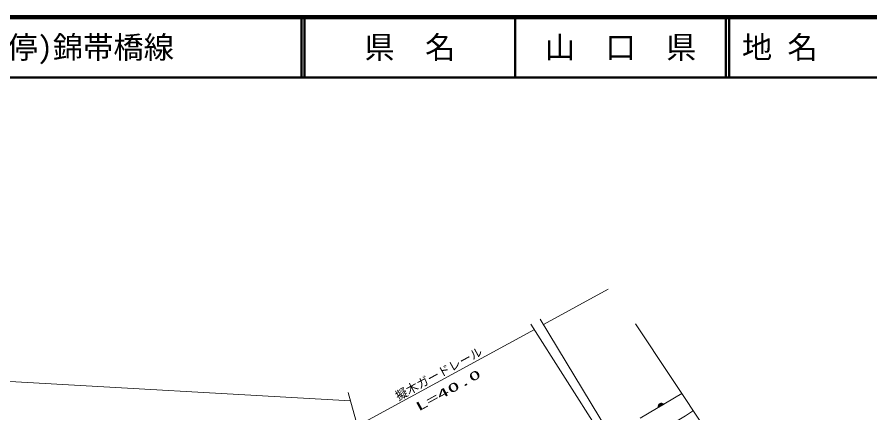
# Model space of a CAD drawing. Units: millimetres, scale not verified. Extents: x 65164 to 705164, y -267 to 359733.
# Drawn here: x 276012 to 416654, y 294359 to 359733 of the extents above; entities that cross this region are included whole.
import ezdxf
from ezdxf.enums import TextEntityAlignment as Align

# ---------------------------------------------------------------- set-up
doc = ezdxf.new("R2010")
doc.units = ezdxf.units.MM
doc.header["$LTSCALE"] = 1000
for name, color, linetype, lineweight in [('M-TTL', 2, 'Continuous', 140), ('M-TTL-LINE', 7, 'Continuous', 50), ('S-BGD', 7, 'Continuous', 13), ('S-BGD-HTXT', 6, 'Continuous', 13)]:
    doc.layers.add(name, color=color, linetype=linetype, lineweight=lineweight)
doc.layers.add('M-TTL-TXT', color=7, linetype='Continuous')
doc.styles.add('ＭＳ ゴシック', font='')
doc.styles.get('ＭＳ ゴシック').set_extended_font_data('MS Gothic')

msp = doc.modelspace()

# ---------------------------------------------------------------- linework, layer by layer
at = {"layer": 'M-TTL'}
msp.add_line((705164, 359733), (65164, 359733), dxfattribs=at)
at = {"layer": 'M-TTL-LINE'}
for p, q in [((322914, 359733), (322914, 349733)), ((323414, 359733), (323414, 349733)), ((358164, 359733), (358164, 349733)), ((392914, 359733), (392914, 349733)), ((393414, 359733), (393414, 349733)), ((65164, 349733), (705164, 349733))]:
    msp.add_line(p, q, dxfattribs=at)
at = {"layer": 'S-BGD'}
for p, q in [((378769, 293508), (385658, 297552)), ((382538, 295866), (381762, 295410)), ((381763, 295483), (382472, 295899)), ((381772, 295344), (382591, 295825)), ((382401, 295931), (381774, 295562)), ((381794, 295647), (382316, 295953)), ((382183, 295947), (381862, 295759))]:
    msp.add_line(p, q, dxfattribs=at)
msp.add_lwpolyline([(381782, 295277), (381758, 295397), (381759, 295510), (381787, 295654), (381851, 295761), (381934, 295853), (382067, 295932), (382188, 295959), (382313, 295963), (382453, 295917), (382554, 295863), (382644, 295783)], close=True, dxfattribs=at)
msp.add_lwpolyline([(379417, 292326), (380308, 292174), (381211, 292082), (381811, 292085), (382420, 292148), (383020, 292271), (383614, 292454), (384258, 292728), (384876, 293056), (386226, 293900), (387551, 294770)], dxfattribs=at)
at = {"layer": 'S-BGD-HTXT'}
for p, q in [((362810, 308952), (373509, 314788)), ((362266, 309849), (373583, 291192)), ((332742, 292551), (361317, 308138)), ((360754, 309024), (372469, 290585)), ((402801, 271652), (378013, 309102)), ((151666, 306640), (330985, 296347)), ((330588, 297737), (339267, 267309))]:
    msp.add_line(p, q, dxfattribs=at)

# ---------------------------------------------------------------- texts
at = {"layer": 'M-TTL-TXT', "style": 'ＭＳ ゴシック'}
for s, p in [('一般県道藤生(停)錦帯橋線', (241898, 354733)), ('地 名', (395544, 354733))]:
    msp.add_text(s, height=3666, dxfattribs=at).set_placement(p, align=Align.MIDDLE_LEFT)
for s, p in [('県\u3000名', (340789, 354733)), ('山\u3000口\u3000県', (375539, 354733))]:
    msp.add_text(s, height=3666, dxfattribs=at).set_placement(p, align=Align.MIDDLE_CENTER)
at = {"layer": 'S-BGD-HTXT', "style": 'ＭＳ ゴシック'}
msp.add_text('擬木ガードレール', height=1466, rotation=28.7, dxfattribs=at).set_placement((339083, 295978), align=Align.BOTTOM_LEFT)
at = {"layer": 'S-BGD-HTXT', "style": 'ＭＳ ゴシック', "width": 2}
msp.add_text('L=40.0', height=1466, rotation=28.9, dxfattribs=at).set_placement((342430, 294193), align=Align.BOTTOM_LEFT)

doc.saveas('drawing.dxf')
